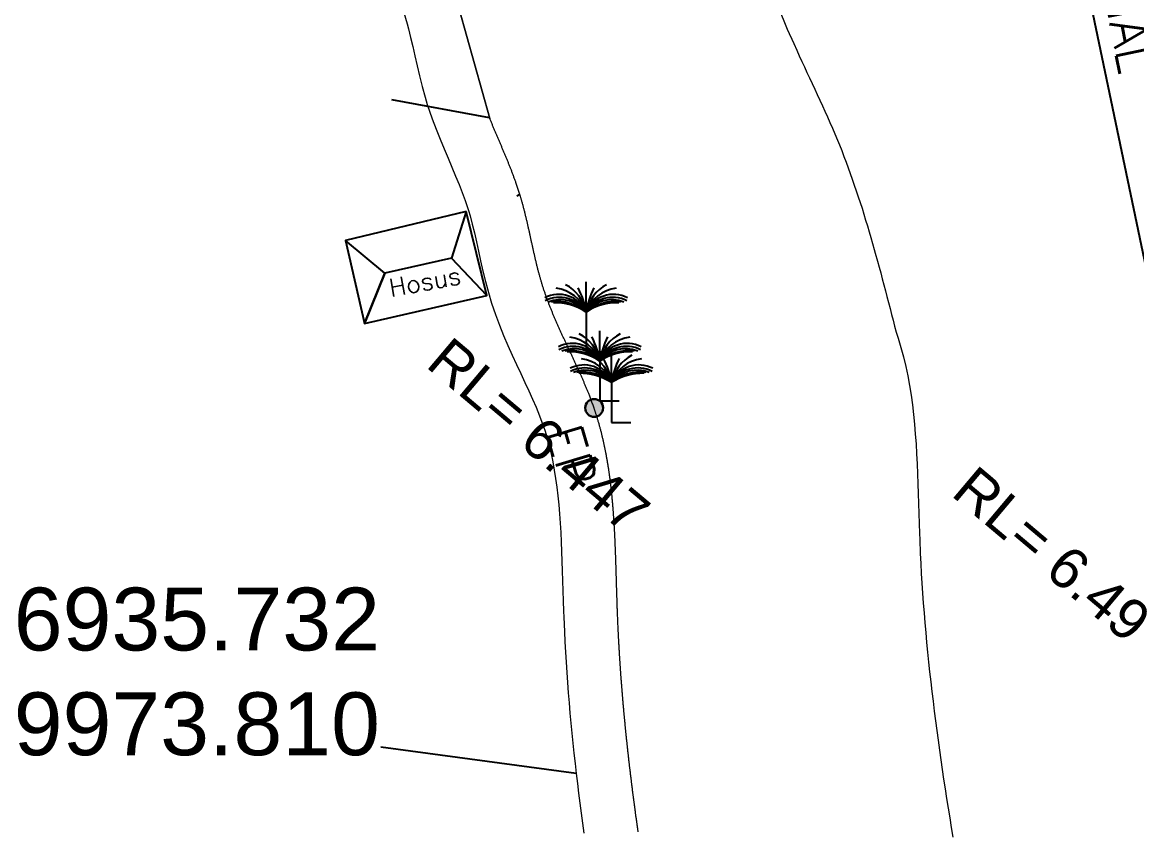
# Model space of a CAD drawing. Header units: millimetres. Extents: x 234588 to 238075, y 2578744 to 2579543.
# Drawn here: x 234825.4 to 234923.7, y 2579269.9 to 2579341.4 of the extents above; entities that cross this region are included whole.
import ezdxf

# ---------------------------------------------------------------- set-up
doc = ezdxf.new("R2010")
doc.units = ezdxf.units.MM
doc.header["$MEASUREMENT"] = 0
for name, color, linetype in [('Boundary', 6, 'Continuous'), ('COORDINATES', 7, 'Continuous'), ('Points-NUM', 4, 'Continuous'), ('Points-TXT', 3, 'Continuous'), ('RL', 7, 'Continuous')]:
    doc.layers.add(name, color=color, linetype=linetype)
doc.layers.add('EP', color=1, linetype='Continuous', lineweight=30)
doc.styles.add('romans', font='romans.shx')
doc.styles.get("Standard").update_dxf_attribs({"font": 'arial.ttf'})
doc.dimstyles.get("Standard").update_dxf_attribs({"dimtxt": 4, "dimasz": 0.18, "dimexe": 0.18, "dimexo": 0.0625, "dimgap": 0.09, "dimtad": 0, "dimzin": 0, "dimdsep": 46, "dimtxsty": 'Standard', "dimcen": 0.09, "dimadec": 0, "dimazin": 0, "dimtfac": 1, "dimtofl": 0, "dimtmove": 0, "dimatfit": 3, "dimfxl": 1, "dimtolj": 1, "dimtzin": 0, "dimarcsym": 0})

msp = doc.modelspace()

# ---------------------------------------------------------------- hatches: boundary and pattern name
at = {"layer": 'Points-NUM'}
h = msp.add_hatch(color=1, dxfattribs=at)
h.dxf.hatch_style = 1
h.paths.add_polyline_path([(234876.588, 2579307.329, 1), (234875.013, 2579307.329, 1)])

# ---------------------------------------------------------------- linework, layer by layer
at = {"layer": 'Boundary', "lineweight": 20}
for points in [[(234889.751, 2579348.364), (234892.833, 2579340.758)], [(234863.882, 2579342.51), (234866.596, 2579332.858), (234866.596, 2579332.858), (234863.882, 2579342.51)], [(234859.008, 2579342.217), (234859.303, 2579341.221), (234859.42, 2579340.782), (234859.611, 2579340.016), (234859.797, 2579339.223), (234859.985, 2579338.393), (234860.182, 2579337.528), (234860.393, 2579336.63), (234860.627, 2579335.703), (234860.886, 2579334.762), (234861.083, 2579334.107), (234861.51, 2579332.843), (234861.857, 2579331.915), (234862.208, 2579331.032), (234862.561, 2579330.181), (234862.909, 2579329.358), (234863.249, 2579328.562), (234863.574, 2579327.792), (234863.881, 2579327.046), (234864.165, 2579326.323), (234864.419, 2579325.633), (234864.716, 2579324.735), (234864.854, 2579324.269), (234865.047, 2579323.544), (234865.231, 2579322.789), (234865.411, 2579321.995), (234865.593, 2579321.165), (234865.782, 2579320.3), (234865.986, 2579319.402), (234866.212, 2579318.473), (234866.467, 2579317.517), (234866.753, 2579316.562), (234867.089, 2579315.568), (234867.442, 2579314.625), (234867.811, 2579313.716), (234868.19, 2579312.837), (234868.572, 2579311.986), (234868.954, 2579311.162), (234869.329, 2579310.362), (234869.693, 2579309.585), (234870.042, 2579308.83), (234870.373, 2579308.097), (234870.68, 2579307.384), (234870.985, 2579306.632), (234871.276, 2579305.845), (234871.436, 2579305.365), (234871.644, 2579304.678), (234871.83, 2579303.991), (234871.997, 2579303.289), (234872.147, 2579302.572), (234872.282, 2579301.841), (234872.4, 2579301.096), (234872.505, 2579300.337), (234872.596, 2579299.564), (234872.675, 2579298.778), (234872.743, 2579297.98), (234872.801, 2579297.169), (234872.851, 2579296.347), (234872.893, 2579295.513), (234872.928, 2579294.669), (234872.96, 2579293.814), (234872.987, 2579292.95), (234873.013, 2579292.075), (234873.039, 2579291.194), (234873.066, 2579290.303), (234873.096, 2579289.407), (234873.116, 2579288.871), (234873.171, 2579287.598), (234873.216, 2579286.691), (234873.266, 2579285.789), (234873.321, 2579284.889), (234873.381, 2579283.99), (234873.446, 2579283.093), (234873.515, 2579282.197), (234873.588, 2579281.303), (234873.666, 2579280.411), (234873.748, 2579279.52), (234873.835, 2579278.631), (234873.925, 2579277.743), (234874.019, 2579276.857), (234874.117, 2579275.972), (234874.218, 2579275.089), (234874.323, 2579274.207), (234874.432, 2579273.326), (234874.544, 2579272.447), (234874.659, 2579271.569), (234874.777, 2579270.693), (234874.898, 2579269.817)], [(234892.833, 2579340.758), (234892.833, 2579340.758), (234893.004, 2579340.365), (234893.222, 2579339.872), (234893.397, 2579339.48), (234893.665, 2579338.889), (234893.889, 2579338.398), (234894.115, 2579337.908), (234894.343, 2579337.419), (234894.571, 2579336.93), (234894.799, 2579336.441), (234895.027, 2579335.952), (234895.255, 2579335.463), (234895.483, 2579334.974), (234895.709, 2579334.484), (234895.934, 2579333.994), (234896.156, 2579333.502), (234896.377, 2579333.01), (234896.595, 2579332.517), (234896.81, 2579332.022), (234897.021, 2579331.526), (234897.264, 2579330.944), (234897.432, 2579330.53), (234897.632, 2579330.029), (234897.827, 2579329.526), (234898.018, 2579329.022), (234898.206, 2579328.516), (234898.39, 2579328.009), (234898.57, 2579327.501), (234898.747, 2579326.991), (234898.921, 2579326.48), (234899.092, 2579325.968), (234899.259, 2579325.455), (234899.424, 2579324.941), (234899.586, 2579324.425), (234899.745, 2579323.909), (234899.901, 2579323.393), (234900.055, 2579322.875), (234900.207, 2579322.357), (234900.357, 2579321.838), (234900.505, 2579321.319), (234900.597, 2579320.992), (234900.794, 2579320.279), (234900.936, 2579319.758), (234901.077, 2579319.237), (234901.216, 2579318.716), (234901.355, 2579318.195), (234901.491, 2579317.673), (234901.627, 2579317.151), (234901.763, 2579316.629), (234901.897, 2579316.107), (234902.031, 2579315.585), (234902.165, 2579315.062), (234902.298, 2579314.54), (234902.431, 2579314.017), (234902.611, 2579313.475), (234902.86, 2579312.656), (234903.082, 2579311.83), (234903.281, 2579310.998), (234903.457, 2579310.159), (234903.612, 2579309.315), (234903.747, 2579308.465), (234903.865, 2579307.61), (234903.966, 2579306.751), (234904.053, 2579305.888), (234904.127, 2579305.021), (234904.189, 2579304.151), (234904.242, 2579303.278), (234904.286, 2579302.403), (234904.323, 2579301.526), (234904.355, 2579300.647), (234904.383, 2579299.767), (234904.409, 2579298.887), (234904.435, 2579298.006), (234904.462, 2579297.125), (234904.492, 2579296.245), (234904.511, 2579295.732), (234904.564, 2579294.488), (234904.608, 2579293.612), (234904.656, 2579292.736), (234904.71, 2579291.862), (234904.768, 2579290.988), (234904.831, 2579290.116), (234904.898, 2579289.245), (234904.969, 2579288.375), (234905.045, 2579287.506), (234905.125, 2579286.638), (234905.209, 2579285.771), (234905.297, 2579284.904), (234905.389, 2579284.039), (234905.485, 2579283.175), (234905.584, 2579282.311), (234905.687, 2579281.449), (234905.793, 2579280.587), (234905.903, 2579279.726), (234906.015, 2579278.866), (234906.131, 2579278.006), (234906.25, 2579277.147), (234906.372, 2579276.289), (234906.496, 2579275.432), (234906.624, 2579274.575), (234906.754, 2579273.719), (234906.886, 2579272.863), (234907.021, 2579272.009), (234907.158, 2579271.154), (234907.297, 2579270.3), (234907.438, 2579269.447)], [(234879.681, 2579269.937), (234879.67, 2579270.009), (234879.66, 2579270.081), (234879.65, 2579270.153), (234879.64, 2579270.225), (234879.63, 2579270.297), (234879.619, 2579270.369), (234879.609, 2579270.441), (234879.599, 2579270.513), (234879.589, 2579270.585), (234879.579, 2579270.657), (234879.569, 2579270.729), (234879.559, 2579270.801), (234879.549, 2579270.873), (234879.539, 2579270.945), (234879.529, 2579271.017), (234879.519, 2579271.089), (234879.509, 2579271.161), (234879.499, 2579271.233), (234879.489, 2579271.304), (234879.48, 2579271.377), (234879.47, 2579271.449), (234879.46, 2579271.521), (234879.45, 2579271.593), (234879.441, 2579271.665), (234879.431, 2579271.737), (234879.421, 2579271.809), (234879.412, 2579271.881), (234879.402, 2579271.953), (234879.392, 2579272.025), (234879.383, 2579272.097), (234879.373, 2579272.169), (234879.363, 2579272.241), (234879.354, 2579272.313), (234879.344, 2579272.385), (234879.335, 2579272.457), (234879.325, 2579272.529), (234879.316, 2579272.601), (234879.307, 2579272.674), (234879.297, 2579272.746), (234879.288, 2579272.818), (234879.278, 2579272.89), (234879.269, 2579272.962), (234879.259, 2579273.034), (234879.25, 2579273.106), (234879.241, 2579273.178), (234879.232, 2579273.251), (234879.223, 2579273.323), (234879.213, 2579273.395), (234879.204, 2579273.467), (234879.195, 2579273.539), (234879.186, 2579273.611), (234879.177, 2579273.684), (234879.167, 2579273.756), (234879.158, 2579273.828), (234879.149, 2579273.9), (234879.14, 2579273.972), (234879.131, 2579274.044), (234879.122, 2579274.117), (234879.113, 2579274.189), (234879.105, 2579274.261), (234879.096, 2579274.333), (234879.087, 2579274.406), (234879.078, 2579274.478), (234879.069, 2579274.55), (234879.06, 2579274.622), (234879.051, 2579274.695), (234879.042, 2579274.767), (234879.034, 2579274.839), (234879.025, 2579274.911), (234879.016, 2579274.984), (234879.008, 2579275.056), (234878.999, 2579275.128), (234878.99, 2579275.201), (234878.982, 2579275.273), (234878.973, 2579275.345), (234878.965, 2579275.418), (234878.956, 2579275.49), (234878.947, 2579275.562), (234878.939, 2579275.634), (234878.93, 2579275.707), (234878.922, 2579275.779), (234878.914, 2579275.852), (234878.905, 2579275.924), (234878.897, 2579275.996), (234878.889, 2579276.069), (234878.881, 2579276.141), (234878.872, 2579276.213), (234878.864, 2579276.286), (234878.856, 2579276.358), (234878.847, 2579276.43), (234878.839, 2579276.503), (234878.831, 2579276.575), (234878.823, 2579276.648), (234878.815, 2579276.72), (234878.807, 2579276.793), (234878.799, 2579276.865), (234878.791, 2579276.938), (234878.783, 2579277.01), (234878.775, 2579277.082), (234878.767, 2579277.155), (234878.759, 2579277.227), (234878.751, 2579277.3), (234878.743, 2579277.372), (234878.735, 2579277.445), (234878.727, 2579277.517), (234878.72, 2579277.59), (234878.712, 2579277.662), (234878.704, 2579277.735), (234878.697, 2579277.807), (234878.689, 2579277.88), (234878.681, 2579277.952), (234878.674, 2579278.025), (234878.666, 2579278.097), (234878.658, 2579278.17), (234878.65, 2579278.242), (234878.643, 2579278.315), (234878.636, 2579278.388), (234878.628, 2579278.46), (234878.621, 2579278.533), (234878.614, 2579278.605), (234878.606, 2579278.678), (234878.599, 2579278.751), (234878.591, 2579278.823), (234878.584, 2579278.896), (234878.577, 2579278.968), (234878.569, 2579279.041), (234878.562, 2579279.114), (234878.555, 2579279.186), (234878.548, 2579279.259), (234878.541, 2579279.332), (234878.534, 2579279.404), (234878.527, 2579279.477), (234878.52, 2579279.55), (234878.513, 2579279.622), (234878.506, 2579279.695), (234878.499, 2579279.768), (234878.492, 2579279.84), (234878.485, 2579279.913), (234878.478, 2579279.986), (234878.471, 2579280.058), (234878.464, 2579280.131), (234878.457, 2579280.204), (234878.451, 2579280.277), (234878.444, 2579280.35), (234878.437, 2579280.422), (234878.431, 2579280.495), (234878.424, 2579280.568), (234878.417, 2579280.641), (234878.411, 2579280.713), (234878.404, 2579280.786), (234878.397, 2579280.859), (234878.391, 2579280.932), (234878.385, 2579281.005), (234878.378, 2579281.077), (234878.372, 2579281.15), (234878.365, 2579281.223), (234878.359, 2579281.296), (234878.353, 2579281.369), (234878.346, 2579281.442), (234878.34, 2579281.514), (234878.334, 2579281.587), (234878.327, 2579281.66), (234878.321, 2579281.733), (234878.315, 2579281.806), (234878.309, 2579281.879), (234878.303, 2579281.952), (234878.297, 2579282.025), (234878.291, 2579282.098), (234878.285, 2579282.171), (234878.279, 2579282.243), (234878.273, 2579282.316), (234878.267, 2579282.389), (234878.261, 2579282.462), (234878.255, 2579282.535), (234878.249, 2579282.608), (234878.244, 2579282.681), (234878.238, 2579282.754), (234878.232, 2579282.827), (234878.227, 2579282.9), (234878.221, 2579282.973), (234878.215, 2579283.046), (234878.21, 2579283.119), (234878.204, 2579283.192), (234878.199, 2579283.265), (234878.193, 2579283.338), (234878.187, 2579283.411), (234878.182, 2579283.484), (234878.177, 2579283.557), (234878.171, 2579283.631), (234878.166, 2579283.704), (234878.161, 2579283.777), (234878.156, 2579283.85), (234878.15, 2579283.923), (234878.145, 2579283.996), (234878.14, 2579284.069), (234878.135, 2579284.142), (234878.129, 2579284.215), (234878.124, 2579284.288), (234878.119, 2579284.362), (234878.114, 2579284.435), (234878.109, 2579284.508), (234878.104, 2579284.581), (234878.1, 2579284.654), (234878.095, 2579284.728), (234878.09, 2579284.801), (234878.085, 2579284.874), (234878.08, 2579284.947), (234878.075, 2579285.02), (234878.07, 2579285.094), (234878.065, 2579285.167), (234878.061, 2579285.24), (234878.056, 2579285.313), (234878.052, 2579285.387), (234878.047, 2579285.46), (234878.043, 2579285.533), (234878.038, 2579285.606), (234878.034, 2579285.68), (234878.029, 2579285.753), (234878.025, 2579285.826), (234878.021, 2579285.9), (234878.016, 2579285.973), (234878.012, 2579286.046), (234878.007, 2579286.12), (234878.003, 2579286.193), (234877.999, 2579286.266), (234877.995, 2579286.34), (234877.991, 2579286.413), (234877.987, 2579286.486), (234877.983, 2579286.56), (234877.979, 2579286.633), (234877.975, 2579286.707), (234877.971, 2579286.78), (234877.967, 2579286.853), (234877.963, 2579286.927), (234877.959, 2579287), (234877.955, 2579287.074), (234877.951, 2579287.147), (234877.948, 2579287.221), (234877.944, 2579287.294), (234877.94, 2579287.368), (234877.937, 2579287.441), (234877.933, 2579287.515), (234877.929, 2579287.588), (234877.926, 2579287.662), (234877.922, 2579287.735), (234877.918, 2579287.809), (234877.914, 2579287.909), (234877.91, 2579288.013), (234877.905, 2579288.117), (234877.901, 2579288.221), (234877.896, 2579288.325), (234877.892, 2579288.43), (234877.887, 2579288.534), (234877.883, 2579288.638), (234877.878, 2579288.742), (234877.874, 2579288.846), (234877.869, 2579288.951), (234877.865, 2579289.055), (234877.863, 2579289.102), (234877.861, 2579289.145), (234877.86, 2579289.188), (234877.858, 2579289.231), (234877.857, 2579289.274), (234877.855, 2579289.317), (234877.853, 2579289.36), (234877.852, 2579289.403), (234877.85, 2579289.446), (234877.849, 2579289.489), (234877.847, 2579289.532), (234877.845, 2579289.576), (234877.843, 2579289.649), (234877.841, 2579289.723), (234877.838, 2579289.797), (234877.836, 2579289.871), (234877.833, 2579289.944), (234877.831, 2579290.018), (234877.828, 2579290.092), (234877.826, 2579290.166), (234877.823, 2579290.24), (234877.821, 2579290.313), (234877.818, 2579290.387), (234877.816, 2579290.461), (234877.814, 2579290.535), (234877.811, 2579290.608), (234877.809, 2579290.682), (234877.807, 2579290.756), (234877.805, 2579290.83), (234877.802, 2579290.904), (234877.8, 2579290.977), (234877.798, 2579291.051), (234877.796, 2579291.125), (234877.793, 2579291.199), (234877.791, 2579291.273), (234877.789, 2579291.347), (234877.787, 2579291.42), (234877.784, 2579291.494), (234877.782, 2579291.568), (234877.78, 2579291.642), (234877.778, 2579291.716), (234877.776, 2579291.789), (234877.774, 2579291.863), (234877.772, 2579291.937), (234877.769, 2579292.011), (234877.767, 2579292.085), (234877.765, 2579292.159), (234877.763, 2579292.232), (234877.761, 2579292.306), (234877.758, 2579292.38), (234877.756, 2579292.454), (234877.754, 2579292.528), (234877.752, 2579292.601), (234877.75, 2579292.675), (234877.747, 2579292.749), (234877.745, 2579292.823), (234877.743, 2579292.897), (234877.741, 2579292.97), (234877.739, 2579293.044), (234877.736, 2579293.118), (234877.734, 2579293.192), (234877.732, 2579293.265), (234877.729, 2579293.339), (234877.727, 2579293.413), (234877.725, 2579293.487), (234877.722, 2579293.56), (234877.72, 2579293.634), (234877.717, 2579293.708), (234877.715, 2579293.782), (234877.713, 2579293.855), (234877.71, 2579293.929), (234877.708, 2579294.003), (234877.705, 2579294.076), (234877.702, 2579294.15), (234877.7, 2579294.224), (234877.697, 2579294.297), (234877.694, 2579294.371), (234877.692, 2579294.445), (234877.689, 2579294.518), (234877.686, 2579294.592), (234877.684, 2579294.666), (234877.681, 2579294.739), (234877.678, 2579294.813), (234877.676, 2579294.887), (234877.672, 2579294.96), (234877.669, 2579295.034), (234877.666, 2579295.107), (234877.663, 2579295.181), (234877.66, 2579295.254), (234877.657, 2579295.328), (234877.654, 2579295.401), (234877.651, 2579295.475), (234877.647, 2579295.548), (234877.644, 2579295.622), (234877.641, 2579295.695), (234877.638, 2579295.769), (234877.634, 2579295.842), (234877.63, 2579295.915), (234877.627, 2579295.989), (234877.623, 2579296.062), (234877.619, 2579296.135), (234877.616, 2579296.209), (234877.612, 2579296.282), (234877.608, 2579296.356), (234877.605, 2579296.429), (234877.601, 2579296.502), (234877.597, 2579296.576), (234877.593, 2579296.649), (234877.589, 2579296.722), (234877.584, 2579296.795), (234877.58, 2579296.868), (234877.576, 2579296.941), (234877.571, 2579297.015), (234877.567, 2579297.088), (234877.563, 2579297.161), (234877.558, 2579297.234), (234877.554, 2579297.307), (234877.549, 2579297.38), (234877.545, 2579297.454), (234877.54, 2579297.527), (234877.535, 2579297.599), (234877.53, 2579297.672), (234877.524, 2579297.745), (234877.519, 2579297.818), (234877.514, 2579297.891), (234877.509, 2579297.964), (234877.504, 2579298.037), (234877.498, 2579298.11), (234877.493, 2579298.183), (234877.488, 2579298.256), (234877.483, 2579298.329), (234877.477, 2579298.401), (234877.471, 2579298.474), (234877.464, 2579298.547), (234877.458, 2579298.619), (234877.452, 2579298.692), (234877.446, 2579298.765), (234877.44, 2579298.837), (234877.433, 2579298.91), (234877.427, 2579298.983), (234877.421, 2579299.055), (234877.415, 2579299.128), (234877.409, 2579299.201), (234877.402, 2579299.273), (234877.394, 2579299.345), (234877.387, 2579299.418), (234877.38, 2579299.49), (234877.373, 2579299.562), (234877.365, 2579299.635), (234877.358, 2579299.707), (234877.351, 2579299.779), (234877.343, 2579299.852), (234877.336, 2579299.924), (234877.329, 2579299.996), (234877.322, 2579300.069), (234877.313, 2579300.141), (234877.305, 2579300.213), (234877.296, 2579300.285), (234877.288, 2579300.357), (234877.279, 2579300.429), (234877.271, 2579300.501), (234877.262, 2579300.573), (234877.254, 2579300.645), (234877.245, 2579300.717), (234877.237, 2579300.789), (234877.228, 2579300.861), (234877.22, 2579300.933), (234877.21, 2579301.005), (234877.2, 2579301.076), (234877.19, 2579301.148), (234877.18, 2579301.219), (234877.17, 2579301.291), (234877.161, 2579301.363), (234877.151, 2579301.434), (234877.141, 2579301.506), (234877.131, 2579301.578), (234877.121, 2579301.649), (234877.111, 2579301.721), (234877.101, 2579301.793), (234877.09, 2579301.864), (234877.079, 2579301.935), (234877.067, 2579302.006), (234877.056, 2579302.077), (234877.045, 2579302.149), (234877.033, 2579302.22), (234877.022, 2579302.291), (234877.011, 2579302.362), (234876.999, 2579302.434), (234876.988, 2579302.505), (234876.976, 2579302.576), (234876.965, 2579302.647), (234876.952, 2579302.718), (234876.939, 2579302.789), (234876.926, 2579302.859), (234876.913, 2579302.93), (234876.9, 2579303.001), (234876.887, 2579303.072), (234876.874, 2579303.143), (234876.861, 2579303.213), (234876.848, 2579303.284), (234876.835, 2579303.355), (234876.822, 2579303.426), (234876.809, 2579303.496), (234876.794, 2579303.567), (234876.779, 2579303.637), (234876.765, 2579303.707), (234876.75, 2579303.778), (234876.735, 2579303.848), (234876.72, 2579303.918), (234876.706, 2579303.988), (234876.691, 2579304.059), (234876.676, 2579304.129), (234876.662, 2579304.199), (234876.647, 2579304.27), (234876.632, 2579304.34), (234876.615, 2579304.41), (234876.598, 2579304.479), (234876.582, 2579304.549), (234876.565, 2579304.619), (234876.549, 2579304.689), (234876.532, 2579304.758), (234876.515, 2579304.828), (234876.499, 2579304.898), (234876.482, 2579304.968), (234876.465, 2579305.038), (234876.449, 2579305.107), (234876.432, 2579305.177), (234876.413, 2579305.246), (234876.394, 2579305.315), (234876.376, 2579305.385), (234876.357, 2579305.454), (234876.338, 2579305.523), (234876.32, 2579305.592), (234876.301, 2579305.662), (234876.282, 2579305.731), (234876.264, 2579305.8), (234876.245, 2579305.869), (234876.226, 2579305.939), (234876.207, 2579306.008), (234876.186, 2579306.076), (234876.165, 2579306.145), (234876.145, 2579306.213), (234876.124, 2579306.282), (234876.103, 2579306.351), (234876.082, 2579306.419), (234876.061, 2579306.488), (234876.041, 2579306.557), (234876.02, 2579306.625), (234875.999, 2579306.694), (234875.978, 2579306.763), (234875.96, 2579306.822), (234875.944, 2579306.868), (234875.929, 2579306.913), (234875.914, 2579306.959), (234875.899, 2579307.004), (234875.884, 2579307.05), (234875.869, 2579307.095), (234875.854, 2579307.14), (234875.838, 2579307.186), (234875.823, 2579307.231), (234875.808, 2579307.277), (234875.793, 2579307.322), (234875.77, 2579307.388), (234875.737, 2579307.478), (234875.703, 2579307.568), (234875.67, 2579307.658), (234875.637, 2579307.748), (234875.603, 2579307.838), (234875.57, 2579307.928), (234875.537, 2579308.018), (234875.504, 2579308.108), (234875.47, 2579308.198), (234875.437, 2579308.288), (234875.404, 2579308.378), (234875.374, 2579308.456), (234875.347, 2579308.523), (234875.319, 2579308.59), (234875.292, 2579308.656), (234875.265, 2579308.723), (234875.238, 2579308.79), (234875.211, 2579308.857), (234875.183, 2579308.924), (234875.156, 2579308.991), (234875.129, 2579309.058), (234875.102, 2579309.125), (234875.075, 2579309.192), (234875.047, 2579309.259), (234875.018, 2579309.325), (234874.989, 2579309.392), (234874.961, 2579309.458), (234874.932, 2579309.525), (234874.903, 2579309.591), (234874.875, 2579309.658), (234874.846, 2579309.724), (234874.817, 2579309.791), (234874.788, 2579309.857), (234874.76, 2579309.924), (234874.731, 2579309.99), (234874.702, 2579310.057), (234874.672, 2579310.123), (234874.642, 2579310.189), (234874.612, 2579310.255), (234874.582, 2579310.322), (234874.553, 2579310.388), (234874.523, 2579310.454), (234874.493, 2579310.52), (234874.463, 2579310.587), (234874.433, 2579310.653), (234874.403, 2579310.719), (234874.374, 2579310.785), (234874.343, 2579310.852), (234874.313, 2579310.918), (234874.282, 2579310.984), (234874.251, 2579311.05), (234874.221, 2579311.116), (234874.19, 2579311.182), (234874.16, 2579311.248), (234874.129, 2579311.314), (234874.099, 2579311.38), (234874.068, 2579311.446), (234874.037, 2579311.512), (234874.007, 2579311.578), (234873.976, 2579311.644), (234873.945, 2579311.71), (234873.914, 2579311.776), (234873.883, 2579311.842), (234873.852, 2579311.909), (234873.821, 2579311.975), (234873.79, 2579312.041), (234873.759, 2579312.107), (234873.728, 2579312.173), (234873.697, 2579312.239), (234873.666, 2579312.305), (234873.635, 2579312.371), (234873.604, 2579312.437), (234873.573, 2579312.503), (234873.542, 2579312.569), (234873.511, 2579312.635), (234873.48, 2579312.701), (234873.449, 2579312.767), (234873.418, 2579312.833), (234873.387, 2579312.899), (234873.356, 2579312.965), (234873.325, 2579313.031), (234873.294, 2579313.097), (234873.263, 2579313.163), (234873.233, 2579313.23), (234873.202, 2579313.296), (234873.172, 2579313.362), (234873.141, 2579313.428), (234873.11, 2579313.494), (234873.08, 2579313.561), (234873.049, 2579313.627), (234873.018, 2579313.693), (234872.988, 2579313.759), (234872.957, 2579313.826), (234872.927, 2579313.892), (234872.896, 2579313.958), (234872.866, 2579314.025), (234872.836, 2579314.091), (234872.806, 2579314.158), (234872.776, 2579314.224), (234872.746, 2579314.29), (234872.717, 2579314.357), (234872.687, 2579314.423), (234872.657, 2579314.49), (234872.627, 2579314.556), (234872.597, 2579314.623), (234872.567, 2579314.689), (234872.537, 2579314.756), (234872.508, 2579314.823), (234872.48, 2579314.89), (234872.451, 2579314.957), (234872.422, 2579315.023), (234872.393, 2579315.09), (234872.365, 2579315.157), (234872.336, 2579315.224), (234872.307, 2579315.291), (234872.278, 2579315.358), (234872.249, 2579315.425), (234872.221, 2579315.491), (234872.192, 2579315.558), (234872.165, 2579315.626), (234872.137, 2579315.693), (234872.11, 2579315.76), (234872.083, 2579315.828), (234872.055, 2579315.895), (234872.028, 2579315.962), (234872.001, 2579316.03), (234871.973, 2579316.097), (234871.946, 2579316.165), (234871.919, 2579316.232), (234871.891, 2579316.299), (234871.865, 2579316.367), (234871.839, 2579316.435), (234871.814, 2579316.503), (234871.788, 2579316.571), (234871.763, 2579316.638), (234871.737, 2579316.706), (234871.712, 2579316.774), (234871.686, 2579316.842), (234871.661, 2579316.91), (234871.635, 2579316.978), (234871.61, 2579317.046), (234871.584, 2579317.114), (234871.559, 2579317.183), (234871.535, 2579317.253), (234871.512, 2579317.324), (234871.488, 2579317.394), (234871.464, 2579317.465), (234871.44, 2579317.535), (234871.416, 2579317.606), (234871.392, 2579317.676), (234871.369, 2579317.746), (234871.345, 2579317.817), (234871.321, 2579317.887), (234871.297, 2579317.958), (234871.275, 2579318.027), (234871.254, 2579318.095), (234871.234, 2579318.163), (234871.214, 2579318.23), (234871.194, 2579318.298), (234871.173, 2579318.365), (234871.153, 2579318.433), (234871.133, 2579318.501), (234871.113, 2579318.568), (234871.093, 2579318.636), (234871.072, 2579318.703), (234871.052, 2579318.771), (234871.032, 2579318.84), (234871.014, 2579318.91), (234870.995, 2579318.98), (234870.976, 2579319.05), (234870.958, 2579319.12), (234870.939, 2579319.19), (234870.92, 2579319.26), (234870.902, 2579319.33), (234870.883, 2579319.4), (234870.864, 2579319.47), (234870.845, 2579319.54), (234870.827, 2579319.61), (234870.809, 2579319.681), (234870.792, 2579319.751), (234870.774, 2579319.822), (234870.757, 2579319.892), (234870.74, 2579319.963), (234870.723, 2579320.034), (234870.706, 2579320.104), (234870.689, 2579320.175), (234870.672, 2579320.245), (234870.654, 2579320.316), (234870.637, 2579320.386), (234870.62, 2579320.457), (234870.604, 2579320.528), (234870.588, 2579320.599), (234870.571, 2579320.67), (234870.555, 2579320.74), (234870.539, 2579320.811), (234870.523, 2579320.882), (234870.507, 2579320.953), (234870.491, 2579321.024), (234870.475, 2579321.095), (234870.459, 2579321.166), (234870.443, 2579321.237), (234870.427, 2579321.308), (234870.411, 2579321.379), (234870.395, 2579321.45), (234870.38, 2579321.521), (234870.364, 2579321.592), (234870.349, 2579321.663), (234870.333, 2579321.734), (234870.317, 2579321.805), (234870.302, 2579321.876), (234870.286, 2579321.947), (234870.271, 2579322.018), (234870.255, 2579322.089), (234870.24, 2579322.16), (234870.224, 2579322.231), (234870.208, 2579322.302), (234870.193, 2579322.373), (234870.177, 2579322.444), (234870.162, 2579322.515), (234870.146, 2579322.586), (234870.131, 2579322.658), (234870.115, 2579322.729), (234870.099, 2579322.8), (234870.084, 2579322.871), (234870.068, 2579322.942), (234870.053, 2579323.013), (234870.037, 2579323.084), (234870.021, 2579323.155), (234870.005, 2579323.225), (234869.988, 2579323.296), (234869.972, 2579323.367), (234869.956, 2579323.438), (234869.94, 2579323.509), (234869.924, 2579323.58), (234869.908, 2579323.651), (234869.892, 2579323.722), (234869.876, 2579323.793), (234869.86, 2579323.863), (234869.843, 2579323.934), (234869.826, 2579324.005), (234869.808, 2579324.075), (234869.791, 2579324.146), (234869.774, 2579324.216), (234869.757, 2579324.287), (234869.74, 2579324.357), (234869.723, 2579324.428), (234869.706, 2579324.498), (234869.689, 2579324.569), (234869.671, 2579324.639), (234869.654, 2579324.71), (234869.636, 2579324.78), (234869.617, 2579324.85), (234869.598, 2579324.92), (234869.58, 2579324.99), (234869.561, 2579325.06), (234869.542, 2579325.13), (234869.523, 2579325.2), (234869.505, 2579325.27), (234869.486, 2579325.341), (234869.467, 2579325.411), (234869.449, 2579325.481), (234869.43, 2579325.551), (234869.415, 2579325.602), (234869.4, 2579325.652), (234869.385, 2579325.702), (234869.37, 2579325.753), (234869.356, 2579325.803), (234869.341, 2579325.853), (234869.326, 2579325.904), (234869.311, 2579325.954), (234869.296, 2579326.004), (234869.282, 2579326.055), (234869.267, 2579326.105), (234869.251, 2579326.157), (234869.222, 2579326.244), (234869.193, 2579326.332), (234869.164, 2579326.42), (234869.135, 2579326.507), (234869.106, 2579326.595), (234869.077, 2579326.683), (234869.048, 2579326.771), (234869.019, 2579326.858), (234868.99, 2579326.946), (234868.961, 2579327.034), (234868.932, 2579327.121), (234868.903, 2579327.207), (234868.878, 2579327.275), (234868.853, 2579327.343), (234868.828, 2579327.411), (234868.803, 2579327.479), (234868.778, 2579327.547), (234868.753, 2579327.615), (234868.728, 2579327.683), (234868.703, 2579327.751), (234868.678, 2579327.82), (234868.653, 2579327.888), (234868.628, 2579327.956), (234868.603, 2579328.024), (234868.576, 2579328.091), (234868.55, 2579328.159), (234868.523, 2579328.226), (234868.497, 2579328.294), (234868.47, 2579328.361), (234868.443, 2579328.429), (234868.417, 2579328.497), (234868.39, 2579328.564), (234868.364, 2579328.632), (234868.337, 2579328.699), (234868.311, 2579328.767), (234868.284, 2579328.834), (234868.256, 2579328.902), (234868.229, 2579328.969), (234868.201, 2579329.036), (234868.173, 2579329.103), (234868.146, 2579329.17), (234868.118, 2579329.238), (234868.091, 2579329.305), (234868.063, 2579329.372), (234868.035, 2579329.439), (234868.008, 2579329.507), (234867.98, 2579329.574), (234867.952, 2579329.641), (234867.924, 2579329.708), (234867.896, 2579329.775), (234867.867, 2579329.842), (234867.839, 2579329.909), (234867.811, 2579329.976), (234867.782, 2579330.043), (234867.754, 2579330.11), (234867.726, 2579330.177), (234867.697, 2579330.244), (234867.669, 2579330.311), (234867.641, 2579330.378), (234867.612, 2579330.445), (234867.584, 2579330.512), (234867.555, 2579330.579), (234867.527, 2579330.646), (234867.498, 2579330.713), (234867.47, 2579330.78), (234867.441, 2579330.847), (234867.412, 2579330.913), (234867.384, 2579330.98), (234867.355, 2579331.047), (234867.327, 2579331.114), (234867.298, 2579331.181), (234867.27, 2579331.248), (234867.241, 2579331.315), (234867.213, 2579331.382), (234867.184, 2579331.449), (234867.156, 2579331.516), (234867.128, 2579331.583), (234867.099, 2579331.65), (234867.071, 2579331.717), (234867.042, 2579331.784), (234867.014, 2579331.851), (234866.986, 2579331.918), (234866.957, 2579331.985), (234866.929, 2579332.052), (234866.901, 2579332.119), (234866.873, 2579332.186), (234866.846, 2579332.254), (234866.818, 2579332.321), (234866.79, 2579332.388), (234866.762, 2579332.455), (234866.734, 2579332.522), (234866.706, 2579332.59), (234866.679, 2579332.657), (234866.651, 2579332.724), (234866.623, 2579332.791), (234866.596, 2579332.858), (234866.569, 2579332.926), (234866.569, 2579332.926)]]:
    msp.add_lwpolyline(points, dxfattribs=at)
at = {"layer": 'Boundary'}
msp.add_lwpolyline([(234869.252, 2579326.154), (234868.972, 2579326.012)], dxfattribs=at)
at = {"layer": 'EP', "lineweight": 25}
msp.add_lwpolyline([(234913.544, 2579371.999), (234926.317, 2579374.534), (234937.87, 2579319.271), (234925.125, 2579316.606)], close=True, dxfattribs=at)
at = {"layer": 'EP'}
msp.add_circle((234875.8, 2579307.329, 22.189), 0.787, dxfattribs=at)
at = {"layer": 'Points-NUM'}
msp.add_lwpolyline([(234864.519, 2579324.659), (234853.863, 2579322.117), (234855.54, 2579314.794), (234866.322, 2579317.263)], close=True, dxfattribs=at)
msp.add_lwpolyline([(234864.519, 2579324.659), (234863.226, 2579320.552), (234866.322, 2579317.263), (234863.226, 2579320.552), (234857.344, 2579319.224), (234855.54, 2579314.794), (234857.344, 2579319.224), (234853.863, 2579322.117)], dxfattribs=at)
at = {"layer": 'Points-TXT'}
for p, q in [((234875.085, 2579315.794), (234875.085, 2579318.453)), ((234876.295, 2579311.469), (234876.295, 2579314.127)), ((234875.085, 2579312.271), (234876.789, 2579312.271)), ((234877.319, 2579309.569), (234877.319, 2579312.228)), ((234876.296, 2579307.946), (234877.999, 2579307.946)), ((234877.319, 2579306.047), (234879.023, 2579306.047))]:
    msp.add_line(p, q, dxfattribs=at)
for points in [[(234875.085, 2579315.793), (234875.085, 2579312.271)], [(234876.296, 2579311.468), (234876.296, 2579307.946)], [(234877.319, 2579309.568), (234877.319, 2579306.047)]]:
    msp.add_lwpolyline(points, dxfattribs=at)
for centre, radius, start, end in [((234872.006, 2579314.638), 3.289, 20.55448, 82.49307), ((234871.601, 2579315.079), 3.547, 12.28597, 61.75082), ((234868.068, 2579314.69), 7.104, 8.93571, 27.04513), ((234882.103, 2579314.69), 7.104, 152.95487, 171.06429), ((234878.165, 2579314.638), 3.289, 97.50693, 159.44552), ((234878.57, 2579315.079), 3.547, 118.24918, 167.71403), ((234872.667, 2579314.69), 2.659, 24.52147, 117.48097), ((234872.748, 2579314.329), 2.758, 32.05789, 117.2656), ((234872.821, 2579313.986), 2.897, 38.59717, 111.8182), ((234877.504, 2579314.69), 2.659, 62.51903, 155.47853), ((234877.423, 2579314.329), 2.758, 62.7344, 147.94211), ((234877.349, 2579313.986), 2.897, 68.1818, 141.40283), ((234872.565, 2579312.79), 3.921, 49.99777, 97.68192), ((234872.311, 2579311.485), 5.124, 57.21443, 91.22205), ((234877.606, 2579312.79), 3.921, 82.31808, 130.00223), ((234877.86, 2579311.485), 5.124, 88.77795, 122.78557), ((234872.812, 2579310.753), 3.547, 12.28597, 61.75082), ((234879.78, 2579310.753), 3.547, 118.24918, 167.71403), ((234873.877, 2579310.364), 2.659, 24.52147, 117.48097), ((234873.216, 2579310.313), 3.289, 20.55448, 82.49307), ((234869.278, 2579310.364), 7.104, 8.93571, 27.04513), ((234883.313, 2579310.364), 7.104, 152.95487, 171.06429), ((234879.375, 2579310.313), 3.289, 97.50693, 159.44552), ((234878.715, 2579310.364), 2.659, 62.51903, 155.47853), ((234873.958, 2579310.004), 2.758, 32.05789, 117.2656), ((234874.032, 2579309.661), 2.897, 38.59717, 111.8182), ((234873.775, 2579308.464), 3.921, 49.99777, 97.68192), ((234873.521, 2579307.16), 5.124, 57.21443, 91.22205), ((234873.835, 2579308.854), 3.547, 12.28597, 61.75082), ((234878.633, 2579310.004), 2.758, 62.7344, 147.94211), ((234878.56, 2579309.661), 2.897, 68.1818, 141.40283), ((234878.816, 2579308.464), 3.921, 82.31808, 130.00223), ((234879.07, 2579307.16), 5.124, 88.77795, 122.78557), ((234880.804, 2579308.854), 3.547, 118.24918, 167.71403), ((234874.9, 2579308.465), 2.659, 24.52147, 117.48097), ((234874.24, 2579308.414), 3.289, 20.55448, 82.49307), ((234870.302, 2579308.465), 7.104, 8.93571, 27.04513), ((234884.337, 2579308.465), 7.104, 152.95487, 171.06429), ((234880.399, 2579308.414), 3.289, 97.50693, 159.44552), ((234879.738, 2579308.465), 2.659, 62.51903, 155.47853), ((234874.982, 2579308.105), 2.758, 32.05789, 117.2656), ((234875.055, 2579307.761), 2.897, 38.59717, 111.8182), ((234874.799, 2579306.565), 3.921, 49.99777, 97.68192), ((234874.545, 2579305.261), 5.124, 57.21443, 91.22205), ((234879.657, 2579308.105), 2.758, 62.7344, 147.94211), ((234879.583, 2579307.761), 2.897, 68.1818, 141.40283), ((234879.84, 2579306.565), 3.921, 82.31808, 130.00223), ((234880.094, 2579305.261), 5.124, 88.77795, 122.78557)]:
    msp.add_arc(centre, radius, start, end, dxfattribs=at)

# ---------------------------------------------------------------- texts
at = {"layer": 'COORDINATES', "insert": (234856.905, 2579276.61), "char_height": 5.544, "attachment_point": 9}
msp.add_mtext('\\A1;E=236935.732\\PN=2579973.810', dxfattribs=at)
at = {"layer": 'EP', "color": 2, "lineweight": 25, "insert": (234923.421, 2579372.678), "char_height": 3.168, "attachment_point": 1, "rotation": 281.60123, "style": 'romans'}
msp.add_mtext_dynamic_manual_height_columns('{\\C7;PROPOSED BRIDGE OF KEDARPUR KHAL}', width=34.64147, gutter_width=33, heights=[7.642], dxfattribs=at).dxf.set("width", 54.87209)
at = {"layer": 'Points-NUM', "insert": (234857.587, 2579318.679), "char_height": 1.584, "attachment_point": 1, "rotation": 10.51196, "style": 'romans'}
msp.add_mtext_dynamic_manual_height_columns('{\\C7;Hosus}', width=4.758, gutter_width=33, heights=[0.89], dxfattribs=at).dxf.set("width", 7.53666)
at = {"layer": 'RL'}
for s, p in [('RL= 6.447', (234860.832, 2579311.026)), ('RL= 6.49', (234907.167, 2579299.666, -9.737))]:
    msp.add_text(s, height=3.6, rotation=319.88854, dxfattribs=at).set_placement(p)
at = {"layer": 'RL', "insert": (234874.548, 2579306.149), "char_height": 3.168, "attachment_point": 1, "rotation": 286.77591, "style": 'romans'}
msp.add_mtext_dynamic_manual_height_columns('EP', width=4.0017, gutter_width=33, heights=[0], dxfattribs=at).dxf.set("width", 6.33869)

# ---------------------------------------------------------------- leaders
at = {"layer": 'COORDINATES'}
msp.add_leader([(234866.569, 2579332.926), (234857.95, 2579334.52)], dimstyle='Standard', override={"dimgap": 0.09, "dimtad": 0}, dxfattribs=at)
at = {"layer": 'COORDINATES', "annotation_type": 0, "has_hookline": 1, "hookline_direction": 1, "text_width": 54.381}
msp.add_leader([(234874.218, 2579275.089), (234856.995, 2579277.402)], dimstyle='Standard', override={"dimgap": 0.09, "dimtad": 0}, dxfattribs=at)

doc.saveas('drawing.dxf')
